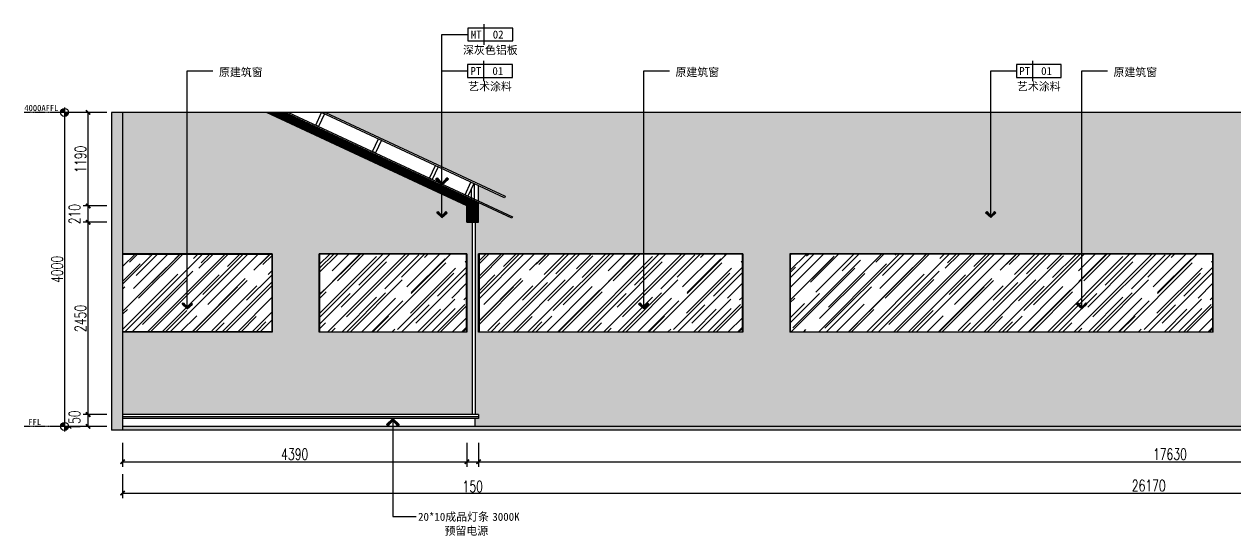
# Model space of a CAD drawing. Header units: millimetres. Extents: x 5625199 to 7433318, y -3316392 to -2552493.
# Drawn here: x 6099027 to 6114476, y -2677916 to -2671400 of the extents above; entities that cross this region are included whole.
import ezdxf
from ezdxf.enums import TextEntityAlignment as Align

# ---------------------------------------------------------------- set-up
doc = ezdxf.new("R2010")
doc.units = ezdxf.units.MM
doc.header["$PDMODE"] = 35
doc.header["$PDSIZE"] = -10
doc.linetypes.add('M-CENTER', pattern=[11.25, 7.5, -1.25, 1.25, -1.25])
for name, color, linetype in [('155', 155, 'Continuous'), ('DIM', 7, 'Continuous'), ('PL-天花', 30, 'Continuous'), ('PL-文字标注', 2, 'Continuous')]:
    doc.layers.add(name, color=color, linetype=linetype)
doc.styles.add('03.YBC-宋体2.5', font='', dxfattribs={"width": 0.8, "height": 2.5})
doc.styles.add('dop-S', font='')
doc.styles.add('XZC', font='SIMPLEX.SHX', dxfattribs={"width": 0.7, "bigfont": 'hztxt.shx'})
doc.styles.add('标注-尺寸', font='simplex.shx', dxfattribs={"width": 0.7})
doc.styles.get('03.YBC-宋体2.5').set_extended_font_data('SimSun')
doc.styles.get('dop-S').set_extended_font_data('SimSun')
doc.linetypes.add('LED_LINE', pattern='A,12.7,-5.08,["LED",XZC,S=2.54,R=0,X=-2.54,Y=-1.27],-6.35', length=24.13)
doc.dimstyles.new('90', dxfattribs={"dimscale": 0.9, "dimtxt": 150, "dimasz": 50, "dimexe": 120, "dimexo": 150, "dimgap": 30, "dimtad": 1, "dimdec": 0, "dimrnd": 5, "dimdsep": 46, "dimtxsty": '标注-尺寸', "dimblk": 'ARCHTICK', "dimcen": 0.2, "dimclrd": 8, "dimclre": 8, "dimclrt": 2, "dimadec": 0, "dimazin": 0, "dimtfac": 1, "dimtdec": 0, "dimtmove": 2, "dimatfit": 3, "dimldrblk": 'ccccc', "dimfxl": 300, "dimfxlon": 1, "dimtolj": 1, "dimtzin": 0, "dimarcsym": 0})
doc.dimstyles.new('副本 100', dxfattribs={"dimscale": 0.8, "dimtxt": 180, "dimasz": 70, "dimexe": 80, "dimexo": 100, "dimgap": 30, "dimtad": 1, "dimdec": 0, "dimrnd": 5, "dimdsep": 46, "dimtxsty": '标注-尺寸', "dimblk": 'ARCHTICK', "dimcen": 0.2, "dimdle": 5, "dimclrd": 8, "dimclre": 8, "dimclrt": 2, "dimadec": 0, "dimazin": 0, "dimtfac": 1, "dimtdec": 0, "dimtmove": 2, "dimatfit": 3, "dimldrblk": 'ccccc', "dimfxl": 300, "dimfxlon": 1, "dimtolj": 1, "dimtzin": 0, "dimarcsym": 0})
pattern_1 = [(0, (273595.86, -417279.7), (0, 203.2), [0, -203.2]), (0, (273597.9, -417350.83), (0, 203.2), [0, -203.2]), (0, (273604, -417241.1), (0, 203.2), [0, -203.2]), (338.1986, (273498.33, -417304.09), (609.60005548, -203.19998181), [21.8852496, -1072.3802784]), (216.8699, (273518.65, -417312.22), (609.5999833, 406.40002505), [10.16, -1005.84]), (130.6013, (273510.52, -417318.315), (1016.000085595, -1219.19980049), [18.734024, -1854.677317]), (206.5651, (273443.465, -417342.7), (-203.1998289, -203.2002661), [4.543755, -449.8252624]), (326.3099, (273439.4, -417344.73), (406.39991014, -203.20027117), [7.326579, -725.321587]), (108.4349, (273445.497, -417348.795), (-203.19967553, 406.4000883), [6.4257936, -636.149096]), (225, (273573.51, -417363.02), (-3e-14, -203.200063), [8.620963, -278.7471184]), (0, (273567.42, -417369.12), (203.2, 203.2), [12.192, -191.008]), (135, (273579.61, -417369.12), (-203.200065, 1e-14), [8.62096, -278.7471184]), (251.5651, (273549.13, -417232.97), (203.199675, 406.40009185), [6.425792, -636.149096]), (0, (273547.1, -417239.07), (203.2, 203.2), [10.16, -193.04]), (143.1301, (273557.257, -417239.067), (-609.5999833, 406.40002505), [10.16, -1005.84]), (213.6901, (273441.43, -417230.94), (406.3999075, 203.2002694), [7.326576, -725.321587]), (341.5651, (273435.337, -417235.003), (-406.40009185, 203.199675), [12.851584, -629.7233024]), (126.8699, (273447.53, -417239.067), (406.40002505, -609.5999833), [10.16, -1005.84]), (0, (273500.36, -417239.07), (0, 203.2), [0, -203.2]), (0, (273445.5, -417291.9), (0, 203.2), [0, -203.2]), (0, (273502.4, -417367.08), (0, 203.2), [0, -203.2]), (0, (273557.26, -417304.1), (0, 203.2), [0, -203.2]), (0, (273498.33, -417269.55), (0, 203.2), [0, -203.2]), (0, (273453.62, -417263.45), (0, 203.2), [0, -203.2]), (0, (273471.91, -417275.64), (0, 203.2), [0, -203.2]), (0, (273463.78, -417324.41), (0, 203.2), [0, -203.2]), (0, (273415.02, -417316.28), (0, 203.2), [0, -203.2]), (0, (273417.05, -417269.55), (0, 203.2), [0, -203.2]), (0, (273410.95, -417224.84), (0, 203.2), [0, -203.2]), (0, (273473.94, -417216.72), (0, 203.2), [0, -203.2]), (0, (273518.65, -417208.59), (0, 203.2), [0, -203.2]), (0, (273589.77, -417216.72), (0, 203.2), [0, -203.2]), (0, (273541, -417279.7), (0, 203.2), [0, -203.2]), (0, (273520.68, -417243.13), (0, 203.2), [0, -203.2]), (0, (273536.94, -417340.67), (0, 203.2), [0, -203.2]), (0, (273475.98, -417350.83), (0, 203.2), [0, -203.2]), (0, (273536.94, -417395.53), (0, 203.2), [0, -203.2]), (0, (273469.88, -417383.34), (0, 203.2), [0, -203.2]), (0, (273404.86, -417389.44), (0, 203.2), [0, -203.2]), (0, (273429.24, -417399.6), (0, 203.2), [0, -203.2]), (0, (273431.27, -417371.15), (0, 203.2), [0, -203.2]), (0, (273567.42, -417403.66), (0, 203.2), [0, -203.2]), (0, (273591.8, -417320.35), (0, 203.2), [0, -203.2]), (0, (273581.64, -417259.39), (0, 203.2), [0, -203.2]), (0, (273488.17, -417405.7), (0, 203.2), [0, -203.2])]

# ---------------------------------------------------------------- blocks, each defined once
blk = doc.blocks.new('_ArchTick')
at = {"color": 0, "linetype": 'ByBlock', "const_width": 0.4}
blk.add_lwpolyline([(-0.5, -0.5), (0.5, 0.5)], dxfattribs=at)
blk = doc.blocks.new('*D232')
at = {"layer": '155', "color": 8, "lineweight": -2, "ltscale": 500, "transparency": 16777216}
for p, q in [((6100281, -2676733), (6100281, -2677037)), ((6104671, -2676733), (6104671, -2677037)), ((6100277, -2676973), (6104675, -2676973))]:
    blk.add_line(p, q, dxfattribs=at)
at = {"layer": 'Defpoints', "color": 0, "transparency": 16777216}
for p in [(6104671, -2673923), (6100281, -2676573), (6104671, -2676973)]:
    blk.add_point(p, dxfattribs=at)
at = {"layer": '155', "color": 8, "linetype": 'ByBlock', "lineweight": -2, "transparency": 16777216, "xscale": 56, "yscale": 56, "zscale": 56, "rotation": 180}
blk.add_blockref('_ArchTick', (6100281, -2676973), dxfattribs=at)
at = {"layer": '155', "color": 8, "linetype": 'ByBlock', "lineweight": -2, "transparency": 16777216, "xscale": 56, "yscale": 56, "zscale": 56}
blk.add_blockref('_ArchTick', (6104671, -2676973), dxfattribs=at)
at = {"layer": '155', "color": 2, "ltscale": 500, "transparency": 16777216, "insert": (6102476, -2676877), "char_height": 144, "attachment_point": 5, "style": '标注-尺寸'}
blk.add_mtext('\\A1;4390', dxfattribs=at)
blk = doc.blocks.new('ccccc')
h = blk.add_hatch(color=44)
h.dxf.hatch_style = 1
h.paths.add_polyline_path([(-1.71, -1.12), (-1.35, -1.47), (0, 0), (-1.35, 1.47), (-1.71, 1.12), (-0.42, 0)])
at = {"color": 44}
for p, q in [((-0.42, 0), (-5.07, 0)), ((-1.35, 1.47), (-1.71, 1.12)), ((-1.71, 1.12), (-0.42, 0)), ((-1.71, -1.12), (-0.42, 0)), ((0, 0), (-1.35, 1.47)), ((0, 0), (-1.35, -1.47)), ((-1.35, -1.47), (-1.71, -1.12))]:
    blk.add_line(p, q, dxfattribs=at)
blk = doc.blocks.new('*D233')
at = {"layer": '155', "color": 8, "lineweight": -2, "ltscale": 500, "transparency": 16777216}
for p, q in [((6104671, -2676733), (6104671, -2677037)), ((6104821, -2676733), (6104821, -2677037)), ((6104667, -2676973), (6104825, -2676973))]:
    blk.add_line(p, q, dxfattribs=at)
at = {"layer": 'Defpoints', "color": 0, "transparency": 16777216}
for p in [(6104671, -2673923), (6104821, -2673923), (6104821, -2676973)]:
    blk.add_point(p, dxfattribs=at)
at = {"layer": '155', "color": 8, "linetype": 'ByBlock', "lineweight": -2, "transparency": 16777216, "xscale": 56, "yscale": 56, "zscale": 56, "rotation": 180}
blk.add_blockref('_ArchTick', (6104671, -2676973), dxfattribs=at)
at = {"layer": '155', "color": 8, "linetype": 'ByBlock', "lineweight": -2, "transparency": 16777216, "xscale": 56, "yscale": 56, "zscale": 56}
blk.add_blockref('_ArchTick', (6104821, -2676973), dxfattribs=at)
at = {"layer": '155', "color": 2, "ltscale": 500, "transparency": 16777216, "insert": (6104746, -2677289), "char_height": 144, "attachment_point": 5, "style": '标注-尺寸'}
blk.add_mtext('\\A1;150', dxfattribs=at)
blk = doc.blocks.new('*D234')
at = {"layer": '155', "color": 8, "lineweight": -2, "ltscale": 500, "transparency": 16777216}
for p, q in [((6104821, -2676733), (6104821, -2677037)), ((6122450, -2676733), (6122450, -2677037)), ((6104817, -2676973), (6122454, -2676973))]:
    blk.add_line(p, q, dxfattribs=at)
at = {"layer": 'Defpoints', "color": 0, "transparency": 16777216}
for p in [(6104821, -2673923), (6122450, -2676398), (6122450, -2676973)]:
    blk.add_point(p, dxfattribs=at)
at = {"layer": '155', "color": 8, "linetype": 'ByBlock', "lineweight": -2, "transparency": 16777216, "xscale": 56, "yscale": 56, "zscale": 56, "rotation": 180}
blk.add_blockref('_ArchTick', (6104821, -2676973), dxfattribs=at)
at = {"layer": '155', "color": 8, "linetype": 'ByBlock', "lineweight": -2, "transparency": 16777216, "xscale": 56, "yscale": 56, "zscale": 56}
blk.add_blockref('_ArchTick', (6122450, -2676973), dxfattribs=at)
at = {"layer": '155', "color": 2, "ltscale": 500, "transparency": 16777216, "insert": (6113636, -2676877), "char_height": 144, "attachment_point": 5, "style": '标注-尺寸'}
blk.add_mtext('\\A1;17630', dxfattribs=at)
blk = doc.blocks.new('*D368')
at = {"layer": '155', "color": 8, "lineweight": -2, "ltscale": 500, "transparency": 16777216}
for p, q in [((6100281, -2677133), (6100281, -2677437)), ((6126450, -2677133), (6126450, -2677437)), ((6100277, -2677373), (6126454, -2677373))]:
    blk.add_line(p, q, dxfattribs=at)
at = {"layer": 'Defpoints', "color": 0, "transparency": 16777216}
for p in [(6100281, -2676261), (6126450, -2676423), (6126450, -2677373)]:
    blk.add_point(p, dxfattribs=at)
at = {"layer": '155', "color": 8, "linetype": 'ByBlock', "lineweight": -2, "transparency": 16777216, "xscale": 56, "yscale": 56, "zscale": 56, "rotation": 180}
blk.add_blockref('_ArchTick', (6100281, -2677373), dxfattribs=at)
at = {"layer": '155', "color": 8, "linetype": 'ByBlock', "lineweight": -2, "transparency": 16777216, "xscale": 56, "yscale": 56, "zscale": 56}
blk.add_blockref('_ArchTick', (6126450, -2677373), dxfattribs=at)
at = {"layer": '155', "color": 2, "ltscale": 500, "transparency": 16777216, "insert": (6113366, -2677277), "char_height": 144, "attachment_point": 5, "style": '标注-尺寸'}
blk.add_mtext('\\A1;26170', dxfattribs=at)
blk = doc.blocks.new('子标高')
h = blk.add_hatch(color=256)
edge = h.paths.add_edge_path()
edge.add_arc((-600, 0), 51, 89.7288, 180.2712, ccw=False)
edge.add_line((-600, 51), (-600, 0))
edge.add_line((-600, 0), (-651, 0))
edge = h.paths.add_edge_path()
edge.add_arc((-600, 0), 51, -90.2712, 0.2712, ccw=False)
edge.add_line((-600, -51), (-600, 0))
edge.add_line((-600, 0), (-549, 0))
at = {"linetype": 'M-CENTER', "ltscale": 0.5}
blk.add_line((-710, 0), (-1114, 0), dxfattribs=at)
for p, q in [((-200, 0), (-710, 0)), ((-600, 64), (-600, -64))]:
    blk.add_line(p, q)
at = {"color": 5}
blk.add_circle((-600, 0), 51.2, dxfattribs=at)
at = {"style": 'dop-S'}
blk.add_attdef('标高', (-1232, 16), '', height=100, dxfattribs=at)
blk = doc.blocks.new('母标高')
h = blk.add_hatch(color=256)
edge = h.paths.add_edge_path()
edge.add_arc((-600, 0), 51, 89.7288, 180.2712, ccw=False)
edge.add_line((-600, 51), (-600, 0))
edge.add_line((-600, 0), (-651, 0))
edge = h.paths.add_edge_path()
edge.add_arc((-600, 0), 51, -90.2712, 0.2712, ccw=False)
edge.add_line((-600, -51), (-600, 0))
edge.add_line((-600, 0), (-549, 0))
at = {"linetype": 'M-CENTER', "ltscale": 0.5}
blk.add_line((-710, 0), (-1114, 0), dxfattribs=at)
for p, q in [((-200, 0), (-710, 0)), ((-600, 64), (-600, -64))]:
    blk.add_line(p, q)
at = {"color": 5}
blk.add_circle((-600, 0), 51.2, dxfattribs=at)
at = {"style": 'dop-S'}
blk.add_attdef('标高', (-1104, 16), '', height=100, dxfattribs=at)
blk = doc.blocks.new('*D447')
at = {"layer": '155', "color": 8, "lineweight": -2, "ltscale": 500, "transparency": 16777216}
for p, q in [((6100081, -2676373), (6099777, -2676373)), ((6099841, -2676527), (6099841, -2676369)), ((6100081, -2676523), (6099777, -2676523))]:
    blk.add_line(p, q, dxfattribs=at)
at = {"layer": 'Defpoints', "color": 0, "transparency": 16777216}
for p in [(6099841, -2676373), (6100490, -2676373), (6100490, -2676523)]:
    blk.add_point(p, dxfattribs=at)
at = {"layer": '155', "color": 8, "linetype": 'ByBlock', "lineweight": -2, "transparency": 16777216, "xscale": 56, "yscale": 56, "zscale": 56}
for p, rotation in [((6099841, -2676373), 90), ((6099841, -2676523), 270)]:
    blk.add_blockref('_ArchTick', p, dxfattribs=dict(at, rotation=rotation))
at = {"layer": '155', "color": 2, "ltscale": 500, "transparency": 16777216, "insert": (6099669, -2676448), "char_height": 144, "attachment_point": 5, "rotation": 90, "style": '标注-尺寸'}
blk.add_mtext('\\A1;150', dxfattribs=at)
blk = doc.blocks.new('*D448')
at = {"layer": '155', "color": 8, "lineweight": -2, "ltscale": 500, "transparency": 16777216}
for p, q in [((6100081, -2673923), (6099777, -2673923)), ((6099841, -2676377), (6099841, -2673919)), ((6100081, -2676373), (6099777, -2676373))]:
    blk.add_line(p, q, dxfattribs=at)
at = {"layer": 'Defpoints', "color": 0, "transparency": 16777216}
for p in [(6099841, -2673923), (6104671, -2673923), (6100490, -2676373)]:
    blk.add_point(p, dxfattribs=at)
at = {"layer": '155', "color": 8, "linetype": 'ByBlock', "lineweight": -2, "transparency": 16777216, "xscale": 56, "yscale": 56, "zscale": 56}
for p, rotation in [((6099841, -2673923), 90), ((6099841, -2676373), 270)]:
    blk.add_blockref('_ArchTick', p, dxfattribs=dict(at, rotation=rotation))
at = {"layer": '155', "color": 2, "ltscale": 500, "transparency": 16777216, "insert": (6099745, -2675148), "char_height": 144, "attachment_point": 5, "rotation": 90, "style": '标注-尺寸'}
blk.add_mtext('\\A1;2450', dxfattribs=at)
blk = doc.blocks.new('*D449')
at = {"layer": '155', "color": 8, "lineweight": -2, "ltscale": 500, "transparency": 16777216}
for p, q in [((6100081, -2673715), (6099777, -2673715)), ((6099841, -2673927), (6099841, -2673711)), ((6100081, -2673923), (6099777, -2673923))]:
    blk.add_line(p, q, dxfattribs=at)
at = {"layer": 'Defpoints', "color": 0, "transparency": 16777216}
for p in [(6099841, -2673715), (6104671, -2673715), (6104671, -2673923)]:
    blk.add_point(p, dxfattribs=at)
at = {"layer": '155', "color": 8, "linetype": 'ByBlock', "lineweight": -2, "transparency": 16777216, "xscale": 56, "yscale": 56, "zscale": 56}
for p, rotation in [((6099841, -2673715), 90), ((6099841, -2673923), 270)]:
    blk.add_blockref('_ArchTick', p, dxfattribs=dict(at, rotation=rotation))
at = {"layer": '155', "color": 2, "ltscale": 500, "transparency": 16777216, "insert": (6099669, -2673819), "char_height": 144, "attachment_point": 5, "rotation": 90, "style": '标注-尺寸'}
blk.add_mtext('\\A1;210', dxfattribs=at)
blk = doc.blocks.new('*D450')
at = {"layer": '155', "color": 8, "lineweight": -2, "ltscale": 500, "transparency": 16777216}
for p, q in [((6100081, -2672523), (6099777, -2672523)), ((6099841, -2673719), (6099841, -2672519)), ((6100081, -2673715), (6099777, -2673715))]:
    blk.add_line(p, q, dxfattribs=at)
at = {"layer": 'Defpoints', "color": 0, "transparency": 16777216}
for p in [(6099841, -2672523), (6101428, -2672523), (6104671, -2673715)]:
    blk.add_point(p, dxfattribs=at)
at = {"layer": '155', "color": 8, "linetype": 'ByBlock', "lineweight": -2, "transparency": 16777216, "xscale": 56, "yscale": 56, "zscale": 56}
for p, rotation in [((6099841, -2672523), 90), ((6099841, -2673715), 270)]:
    blk.add_blockref('_ArchTick', p, dxfattribs=dict(at, rotation=rotation))
at = {"layer": '155', "color": 2, "ltscale": 500, "transparency": 16777216, "insert": (6099745, -2673119), "char_height": 144, "attachment_point": 5, "rotation": 90, "style": '标注-尺寸'}
blk.add_mtext('\\A1;1190', dxfattribs=at)
blk = doc.blocks.new('*D451')
at = {"layer": '155', "color": 8, "lineweight": -2, "ltscale": 500, "transparency": 16777216}
for p, q in [((6099781, -2672523), (6099477, -2672523)), ((6099541, -2672519), (6099541, -2676527)), ((6099781, -2676523), (6099477, -2676523))]:
    blk.add_line(p, q, dxfattribs=at)
at = {"layer": 'Defpoints', "color": 0, "transparency": 16777216}
for p in [(6101428, -2672523), (6099541, -2676523), (6100381, -2676523)]:
    blk.add_point(p, dxfattribs=at)
at = {"layer": '155', "color": 8, "linetype": 'ByBlock', "lineweight": -2, "transparency": 16777216, "xscale": 56, "yscale": 56, "zscale": 56}
for p, rotation in [((6099541, -2672523), 90), ((6099541, -2676523), 270)]:
    blk.add_blockref('_ArchTick', p, dxfattribs=dict(at, rotation=rotation))
at = {"layer": '155', "color": 2, "ltscale": 500, "transparency": 16777216, "insert": (6099445, -2674523), "char_height": 144, "attachment_point": 5, "rotation": 90, "style": '标注-尺寸'}
blk.add_mtext('\\A1;4000', dxfattribs=at)
blk = doc.blocks.new('*U611')
at = {"color": 50}
blk.add_line((-9, 3.2), (-9, -3.2), dxfattribs=at)
at = {"color": 150}
blk.add_lwpolyline([(-14, 2), (-14, -2), (0, -2), (0, 2)], close=True, dxfattribs=at)
at = {"color": 50, "style": '03.YBC-宋体2.5', "flags": 8}
for tag, p in [('PT', (-11.41, -0.02)), ('01', (-4.56, -0.02)), ('材料名称', (-7, -4.85))]:
    blk.add_attdef(tag, text='', height=2.5, dxfattribs=at).set_placement(p, align=Align.MIDDLE_CENTER)
blk = doc.blocks.new('*U604')
at = {"color": 50}
blk.add_line((-9, 3.2), (-9, -3.2), dxfattribs=at)
at = {"color": 150}
blk.add_lwpolyline([(-14, 2), (-14, -2), (0, -2), (0, 2)], close=True, dxfattribs=at)
at = {"color": 50, "style": '03.YBC-宋体2.5', "flags": 8}
for tag, p in [('PT', (-11.41, -0.02)), ('01', (-4.56, -0.02)), ('材料名称', (-7, -4.85))]:
    blk.add_attdef(tag, text='', height=2.5, dxfattribs=at).set_placement(p, align=Align.MIDDLE_CENTER)

msp = doc.modelspace()

# ---------------------------------------------------------------- hatches: boundary and pattern name
at = {"layer": '155', "ltscale": 500}
h = msp.add_hatch(dxfattribs=at)
h.set_pattern_fill('钢筋混凝土', color=250, scale=3)
h.set_pattern_definition([(45, (325640.459, -417409.755), (-5.303300859, 5.303300859), []), (50, (325640.46, -417409.755), (21.51780548, -1.88256405), [2.25, -24.75]), (355, (325640.46, -417409.755), (-4.16254001, 22.56576401), [1.8, -19.8]), (100.4514, (325642.252, -417409.912), (17.35528145, 20.68318626), [1.9122057, -21.03426336]), (46.1842, (325640.46, -417403.755), (32.01723146, -4.96557043), [3.375, -37.125]), (96.6356, (325643.127, -417404.17), (28.03988117, 29.22353613), [2.86830864, -31.55139]), (351.1842, (325640.46, -417403.755), (28.03985835, 29.22355803), [2.7, -29.7]), (21, (325643.46, -417405.255), (17.907211564, -12.07856672), [2.25, -24.75]), (326, (325643.46, -417405.255), (7.29945996, 21.75450135), [1.8, -19.8]), (71.4514, (325644.952, -417406.262), (25.20667886, 9.6759149), [1.9122057, -21.03426336]), (37.5, (325640.459, -417409.755), (0.3647956595, 9.986815615), [0, -19.56, 0, -20.1, 0, -19.875]), (7.5, (325640.459, -417409.755), (7.892086123, 11.832351356), [0, -11.46, 0, -19.11, 0, -7.575]), (327.5, (325633.769, -417409.755), (16.014673085, -0.676646152), [0, -7.5, 0, -23.4, 0, -31.05]), (317.5, (325630.769, -417409.755), (17.49558508, 3.00314947), [0, -9.75, 0, -15.54, 0, -22.05])])
h.paths.add_polyline_path([(6100140.76, -2672522.72), (6100140.76, -2676572.72), (6100280.87, -2676572.72), (6100280.87, -2672522.72)])
h = msp.add_hatch(dxfattribs=at)
h.set_pattern_fill('CONC', color=250, scale=8)
h.set_pattern_definition([(0, (273595.86, -417279.7), (0, 203.2), [0, -203.2]), (0, (273597.9, -417350.83), (0, 203.2), [0, -203.2]), (0, (273604, -417241.1), (0, 203.2), [0, -203.2]), (338.1986, (273498.33, -417304.09), (609.60005548, -203.19998181), [21.8852496, -1072.3802784]), (216.8699, (273518.65, -417312.22), (609.5999833, 406.40002505), [10.16, -1005.84]), (130.6013, (273510.52, -417318.315), (1016.000085595, -1219.19980049), [18.734024, -1854.677317]), (206.5651, (273443.465, -417342.7), (-203.1998289, -203.2002661), [4.543755, -449.8252624]), (326.3099, (273439.4, -417344.73), (406.39991014, -203.20027117), [7.326579, -725.321587]), (108.4349, (273445.497, -417348.795), (-203.19967553, 406.4000883), [6.4257936, -636.149096]), (225, (273573.51, -417363.02), (-3e-14, -203.200063), [8.620963, -278.7471184]), (0, (273567.42, -417369.12), (203.2, 203.2), [12.192, -191.008]), (135, (273579.61, -417369.12), (-203.200065, 1e-14), [8.62096, -278.7471184]), (251.5651, (273549.13, -417232.97), (203.199675, 406.40009185), [6.425792, -636.149096]), (0, (273547.1, -417239.07), (203.2, 203.2), [10.16, -193.04]), (143.1301, (273557.257, -417239.067), (-609.5999833, 406.40002505), [10.16, -1005.84]), (213.6901, (273441.43, -417230.94), (406.3999075, 203.2002694), [7.326576, -725.321587]), (341.5651, (273435.337, -417235.003), (-406.40009185, 203.199675), [12.851584, -629.7233024]), (126.8699, (273447.53, -417239.067), (406.40002505, -609.5999833), [10.16, -1005.84]), (0, (273500.36, -417239.07), (0, 203.2), [0, -203.2]), (0, (273445.5, -417291.9), (0, 203.2), [0, -203.2]), (0, (273502.4, -417367.08), (0, 203.2), [0, -203.2]), (0, (273557.26, -417304.1), (0, 203.2), [0, -203.2]), (0, (273498.33, -417269.55), (0, 203.2), [0, -203.2]), (0, (273453.62, -417263.45), (0, 203.2), [0, -203.2]), (0, (273471.91, -417275.64), (0, 203.2), [0, -203.2]), (0, (273463.78, -417324.41), (0, 203.2), [0, -203.2]), (0, (273415.02, -417316.28), (0, 203.2), [0, -203.2]), (0, (273417.05, -417269.55), (0, 203.2), [0, -203.2]), (0, (273410.95, -417224.84), (0, 203.2), [0, -203.2]), (0, (273473.94, -417216.72), (0, 203.2), [0, -203.2]), (0, (273518.65, -417208.59), (0, 203.2), [0, -203.2]), (0, (273589.77, -417216.72), (0, 203.2), [0, -203.2]), (0, (273541, -417279.7), (0, 203.2), [0, -203.2]), (0, (273520.68, -417243.13), (0, 203.2), [0, -203.2]), (0, (273536.94, -417340.67), (0, 203.2), [0, -203.2]), (0, (273475.98, -417350.83), (0, 203.2), [0, -203.2]), (0, (273536.94, -417395.53), (0, 203.2), [0, -203.2]), (0, (273469.88, -417383.34), (0, 203.2), [0, -203.2]), (0, (273404.86, -417389.44), (0, 203.2), [0, -203.2]), (0, (273429.24, -417399.6), (0, 203.2), [0, -203.2]), (0, (273431.27, -417371.15), (0, 203.2), [0, -203.2]), (0, (273567.42, -417403.66), (0, 203.2), [0, -203.2]), (0, (273591.8, -417320.35), (0, 203.2), [0, -203.2]), (0, (273581.64, -417259.39), (0, 203.2), [0, -203.2]), (0, (273488.17, -417405.7), (0, 203.2), [0, -203.2])])
h.paths.add_polyline_path([(6104670.9, -2673922.72), (6104670.9, -2673714.67), (6102114.76, -2672522.72), (6100280.87, -2672522.72), (6100280.87, -2674322.72), (6102188.78, -2674322.72), (6102188.78, -2675322.72), (6100280.87, -2675322.72), (6100280.87, -2676372.72), (6104740.9, -2676372.72), (6104740.9, -2673922.72)])
h.paths.add_polyline_path([(6104670.9, -2674322.72), (6104670.9, -2675322.72), (6102788.78, -2675322.72), (6102788.78, -2674322.72)], flags=16)
h.paths.add_polyline_path([(6102793.78, -2675317.72), (6102793.78, -2674327.72), (6104665.9, -2674327.72), (6104665.9, -2675317.72)], flags=0)
h = msp.add_hatch(dxfattribs=at)
h.set_pattern_fill('ANSI31', color=250, scale=3)
h.set_pattern_definition([(45, (273402.825, -417409.755), (-6.735192091, 6.735192091), [])])
h.paths.add_polyline_path([(6102351.38, -2672522.72), (6102114.76, -2672522.72), (6104670.9, -2673714.67), (6104670.9, -2673922.72), (6104740.9, -2673922.72), (6104780.9, -2673922.72), (6104820.9, -2673922.72), (6104820.9, -2673674.27)])
h = msp.add_hatch(dxfattribs=at)
h.set_pattern_fill('CONC', color=250, scale=8)
h.set_pattern_definition(pattern_1)
h.paths.add_polyline_path([(6122122.19, -2673609.14), (6122113.74, -2673591.02), (6124404.71, -2672522.72), (6102866.47, -2672522.72), (6105157.44, -2673591.02), (6105148.99, -2673609.14), (6104820.9, -2673456.15), (6104820.9, -2673652.21), (6105250.9, -2673852.72), (6105242.44, -2673870.85), (6104820.9, -2673674.27), (6104820.9, -2673922.72), (6104780.9, -2673922.72), (6104780.9, -2676372.72), (6104820.9, -2676372.72), (6104820.9, -2676422.72), (6104770.9, -2676422.72), (6104770.9, -2676522.72), (6122500.29, -2676522.72), (6122500.29, -2676422.72), (6122450.29, -2676422.72), (6122450.29, -2676372.72), (6122490.29, -2676372.72), (6122490.29, -2673922.72), (6122450.29, -2673922.72), (6122450.29, -2673674.27), (6122028.74, -2673870.85), (6122020.29, -2673852.72), (6122450.29, -2673652.21), (6122450.29, -2673456.15)])
h.paths.add_polyline_path([(6120788.78, -2675322.72), (6120788.78, -2674322.72), (6121850.28, -2674322.72), (6121850.28, -2675322.72)], flags=16)
h.paths.add_polyline_path([(6120188.78, -2675322.72), (6114788.78, -2675322.72), (6114788.78, -2675317.72), (6114788.78, -2674327.72), (6114788.78, -2674322.72), (6120183.78, -2674322.72), (6120188.78, -2674322.72), (6120188.78, -2675317.72)], flags=16)
h.paths.add_polyline_path([(6108188.78, -2674322.72), (6108188.78, -2675317.72), (6108188.78, -2675322.72), (6104820.9, -2675322.72), (6104820.9, -2675317.72), (6104820.9, -2674327.72), (6104820.9, -2674322.72), (6108183.78, -2674322.72)], flags=16)
h.paths.add_polyline_path([(6108788.78, -2674327.72), (6108788.78, -2674322.72), (6114183.78, -2674322.72), (6114188.78, -2674322.72), (6114188.78, -2675317.72), (6114188.78, -2675322.72), (6108788.78, -2675322.72), (6108788.78, -2675317.72)], flags=16)
h = msp.add_hatch(dxfattribs=at)
h.set_pattern_fill('AR-RROOF', color=250, scale=8, angle=45)
h.set_pattern_definition([(45, (273402.82, -417409.76), (172.4209175, 459.7891134), [3048, -406.4, 1016, -203.2]), (45, (273522.08, -417146.8), (-334.783948, 47.415752), [609.6, -67.056, 1219.2, -152.4]), (45, (273352.54, -417215.78), (650.8889637, 843.425655), [1625.6, -284.48, 812.8, -203.2])])
h.paths.add_polyline_path([(6100285.87, -2674327.72), (6100285.87, -2675317.72), (6102183.78, -2675317.72), (6102183.78, -2674327.72)])
h = msp.add_hatch(dxfattribs=at)
h.set_pattern_fill('CONC', color=250, scale=8)
h.set_pattern_definition(pattern_1)
h.paths.add_polyline_path([(6102793.78, -2675317.72), (6102793.78, -2674327.72), (6104665.9, -2674327.72), (6104665.9, -2675317.72)], flags=16)
h.paths.add_polyline_path([(6102788.78, -2674322.72), (6104670.9, -2674322.72), (6104670.9, -2675322.72), (6102788.78, -2675322.72)], flags=16)
h = msp.add_hatch(dxfattribs=at)
h.set_pattern_fill('AR-RROOF', color=250, scale=8, angle=45)
h.set_pattern_definition([(45, (273402.82, -417409.76), (172.4209175, 459.7891134), [3048, -406.4, 1016, -203.2]), (45, (273522.08, -417146.8), (-334.783948, 47.415752), [609.6, -67.056, 1219.2, -152.4]), (45, (273352.54, -417215.78), (650.8889637, 843.425655), [1625.6, -284.48, 812.8, -203.2])])
h.paths.add_polyline_path([(6104665.9, -2675317.72), (6104665.9, -2674327.72), (6102793.78, -2674327.72), (6102793.78, -2675317.72)])
h = msp.add_hatch(dxfattribs=at)
h.set_pattern_fill('AR-RROOF', color=250, scale=8, angle=45)
h.set_pattern_definition([(45, (276920.7, -417409.76), (172.4209175, 459.7891134), [3048, -406.4, 1016, -203.2]), (45, (277039.96, -417146.8), (-334.783948, 47.415752), [609.6, -67.056, 1219.2, -152.4]), (45, (276870.42, -417215.78), (650.8889637, 843.425655), [1625.6, -284.48, 812.8, -203.2])])
h.paths.add_polyline_path([(6108183.78, -2675317.72), (6108183.78, -2674327.72), (6104825.9, -2674327.72), (6104825.9, -2675317.72)])
h = msp.add_hatch(dxfattribs=at)
h.set_pattern_fill('AR-RROOF', color=250, scale=8, angle=45)
h.set_pattern_definition([(45, (282920.7, -417409.76), (172.4209175, 459.7891134), [3048, -406.4, 1016, -203.2]), (45, (283039.96, -417146.8), (-334.783948, 47.415752), [609.6, -67.056, 1219.2, -152.4]), (45, (282870.42, -417215.78), (650.8889637, 843.425655), [1625.6, -284.48, 812.8, -203.2])])
h.paths.add_polyline_path([(6114183.78, -2675317.72), (6114183.78, -2674327.72), (6108793.78, -2674327.72), (6108793.78, -2675317.72)])
h = msp.add_hatch(color=250, dxfattribs=at)
h.dxf.hatch_style = 1
h.paths.add_polyline_path([(6126450.45, -2676572.72), (6126450.45, -2676522.72), (6100280.87, -2676522.72), (6100280.87, -2676572.72)])

# ---------------------------------------------------------------- linework, layer by layer
at = {"layer": '155', "color": 0, "ltscale": 500}
for p, q in [((6100140.76, -2672522.72), (6100140.76, -2676572.72)), ((6126590.46, -2672522.72), (6100140.76, -2672522.72)), ((6100280.87, -2672522.72), (6100280.87, -2676572.72)), ((6126590.46, -2676572.72), (6100140.76, -2676572.72)), ((6126450.45, -2676522.72), (6100280.87, -2676522.72))]:
    msp.add_line(p, q, dxfattribs=at)
at = {"layer": '155', "color": 5, "ltscale": 500}
for p, q in [((6104670.9, -2673714.67), (6102114.76, -2672522.72)), ((6104820.9, -2673652.21), (6104820.9, -2673456.15)), ((6104670.9, -2673922.72), (6104670.9, -2673714.67)), ((6104820.9, -2673922.72), (6104820.9, -2673674.27)), ((6104670.9, -2673922.72), (6104820.9, -2673922.72))]:
    msp.add_line(p, q, dxfattribs=at)
at = {"layer": '155', "ltscale": 500}
for p, q in [((6105242.44, -2673870.85), (6102351.38, -2672522.72)), ((6102398.7, -2672522.72), (6105250.9, -2673852.72)), ((6105250.9, -2673852.72), (6105242.44, -2673870.85)), ((6104780.9, -2673922.72), (6104740.9, -2673922.72)), ((6104740.9, -2676372.72), (6104740.9, -2673922.72)), ((6104780.9, -2676372.72), (6104780.9, -2673922.72))]:
    msp.add_line(p, q, dxfattribs=at)
at = {"layer": '155', "color": 250, "ltscale": 500}
for p, q in [((6104725.93, -2673497.36), (6104725.93, -2673639.76)), ((6104765.93, -2673430.5), (6104765.93, -2673648.63))]:
    msp.add_line(p, q, dxfattribs=at)
at = {"layer": '155', "color": 4, "ltscale": 500}
for p, q in [((6102188.78, -2674322.72), (6100280.87, -2674322.72)), ((6102188.78, -2674322.72), (6102188.78, -2675322.72)), ((6104670.9, -2674322.72), (6102788.78, -2674322.72)), ((6102788.78, -2675322.72), (6102788.78, -2674322.72)), ((6104670.9, -2674322.72), (6104670.9, -2675322.72)), ((6108188.78, -2674322.72), (6104820.9, -2674322.72)), ((6104820.9, -2675322.72), (6104820.9, -2674322.72)), ((6108188.78, -2674322.72), (6108188.78, -2675322.72)), ((6114188.78, -2674322.72), (6108788.78, -2674322.72)), ((6108788.78, -2674322.72), (6108788.78, -2675322.72)), ((6114188.78, -2675322.72), (6114188.78, -2674322.72)), ((6102188.78, -2675322.72), (6100280.87, -2675322.72)), ((6104670.9, -2675322.72), (6102788.78, -2675322.72)), ((6108188.78, -2675322.72), (6104820.9, -2675322.72)), ((6114188.78, -2675322.72), (6108788.78, -2675322.72))]:
    msp.add_line(p, q, dxfattribs=at)
at = {"layer": '155', "color": 3, "ltscale": 500}
for p, q in [((6104820.9, -2676372.72), (6100280.87, -2676372.72)), ((6104820.9, -2676422.72), (6100280.87, -2676422.72)), ((6104770.9, -2676422.72), (6104770.9, -2676522.72)), ((6104820.9, -2676372.72), (6104820.9, -2676422.72))]:
    msp.add_line(p, q, dxfattribs=at)
at = {"layer": '155', "ltscale": 500}
for points in [[(6102429.51, -2672603.27), (6102393.26, -2672586.37), (6102410.16, -2672550.11), (6102446.41, -2672567.02)], [(6104749.03, -2673684.88), (6104712.78, -2673667.97), (6104729.68, -2673631.72), (6104765.93, -2673648.63)]]:
    msp.add_lwpolyline(points, close=True, dxfattribs=at)
at = {"layer": '155', "color": 250, "ltscale": 500}
for points in [[(6102780.35, -2672700.66), (6102744.09, -2672683.76), (6102819.19, -2672522.72), (6102855.44, -2672539.62)], [(6103505.39, -2673038.76), (6103469.14, -2673021.85), (6103544.23, -2672860.81), (6103580.49, -2672877.72)], [(6104230.44, -2673376.85), (6104194.19, -2673359.95), (6104269.28, -2673198.91), (6104305.53, -2673215.81)], [(6104683.59, -2673588.16), (6104647.34, -2673571.26), (6104722.43, -2673410.22), (6104758.69, -2673427.12)]]:
    msp.add_lwpolyline(points, close=True, dxfattribs=at)
at = {"layer": '155', "ltscale": 500}
msp.add_lwpolyline([(6102866.47, -2672522.72), (6105157.44, -2673591.02), (6105148.99, -2673609.14), (6102819.15, -2672522.72)], dxfattribs=at)
at = {"layer": '155', "color": 8, "ltscale": 500}
for points in [[(6100285.87, -2674327.72), (6102183.78, -2674327.72), (6102183.78, -2675317.72), (6100285.87, -2675317.72)], [(6102793.78, -2675317.72), (6104665.9, -2675317.72), (6104665.9, -2674327.72), (6102793.78, -2674327.72)], [(6104825.9, -2675317.72), (6108183.78, -2675317.72), (6108183.78, -2674327.72), (6104825.9, -2674327.72)], [(6108793.78, -2675317.72), (6114183.78, -2675317.72), (6114183.78, -2674327.72), (6108793.78, -2674327.72)]]:
    msp.add_lwpolyline(points, close=True, dxfattribs=at)
at = {"layer": 'PL-天花', "color": 2, "linetype": 'LED_LINE', "ltscale": 0.3}
msp.add_line((6104820.9, -2676402.72), (6100280.87, -2676402.72), dxfattribs=at)

# ---------------------------------------------------------------- block references
ref = msp.add_blockref('*U611', (6105256.58, -2671530.29), dxfattribs=dict(xscale=40.82399999999999, yscale=40.82399999999999, zscale=40.82399999999999))
ref.add_attrib('材料名称', '深灰色铝板', dxfattribs={"color": 50, "height": 102.06, "style": '03.YBC-宋体2.5'}).set_placement((6104970.81, -2671728.49), align=Align.MIDDLE_CENTER)
ref.add_attrib('01', '02', dxfattribs={"color": 50, "height": 102.06, "style": '03.YBC-宋体2.5'}).set_placement((6105070.4, -2671530.98), align=Align.MIDDLE_CENTER)
ref.add_attrib('PT', 'MT', dxfattribs={"color": 50, "height": 102.06, "style": '03.YBC-宋体2.5'}).set_placement((6104790.69, -2671530.98), align=Align.MIDDLE_CENTER)
ref = msp.add_blockref('*U604', (6105252, -2671994.99), dxfattribs=dict(xscale=40.82399999999999, yscale=40.82399999999999, zscale=40.82399999999999))
ref.add_attrib('材料名称', '艺术涂料', dxfattribs={"color": 50, "height": 102.06, "style": '03.YBC-宋体2.5'}).set_placement((6104966.23, -2672193.19), align=Align.MIDDLE_CENTER)
ref.add_attrib('01', '01', dxfattribs={"color": 50, "height": 102.06, "style": '03.YBC-宋体2.5'}).set_placement((6105065.81, -2671995.68), align=Align.MIDDLE_CENTER)
ref.add_attrib('PT', 'PT', dxfattribs={"color": 50, "height": 102.06, "style": '03.YBC-宋体2.5'}).set_placement((6104786.11, -2671995.68), align=Align.MIDDLE_CENTER)
ref = msp.add_blockref('*U604', (6112249.28, -2671994.99), dxfattribs=dict(xscale=40.82399999999999, yscale=40.82399999999999, zscale=40.82399999999999))
ref.add_attrib('材料名称', '艺术涂料', dxfattribs={"color": 50, "height": 102.06, "style": '03.YBC-宋体2.5'}).set_placement((6111963.52, -2672193.19), align=Align.MIDDLE_CENTER)
ref.add_attrib('01', '01', dxfattribs={"color": 50, "height": 102.06, "style": '03.YBC-宋体2.5'}).set_placement((6112063.1, -2671995.68), align=Align.MIDDLE_CENTER)
ref.add_attrib('PT', 'PT', dxfattribs={"color": 50, "height": 102.06, "style": '03.YBC-宋体2.5'}).set_placement((6111783.4, -2671995.68), align=Align.MIDDLE_CENTER)
at = {"layer": 'PL-文字标注', "color": 4, "linetype": 'M-CENTER'}
ref = msp.add_blockref('子标高', (6100140.76, -2672522.72), dxfattribs=at)
ref.add_attrib('标高', '4000AFFL', (6099027.86, -2672506.73), dxfattribs={"layer": '0', "height": 80, "style": 'dop-S'})
ref = msp.add_blockref('母标高', (6100140.76, -2676522.72), dxfattribs=at)
ref.add_attrib('标高', 'FFL', (6099079.05, -2676506.73), dxfattribs={"layer": '0', "height": 80, "style": 'dop-S'})

# ---------------------------------------------------------------- texts
at = {"color": 50, "style": '03.YBC-宋体2.5', "flags": 8}
for tag, p in [('原建筑窗', (6101788.49, -2672010.79)), ('原建筑窗', (6107608.83, -2672010.79)), ('原建筑窗', (6113194.31, -2672010.79)), ('20*10成品灯条', (6104500.64, -2677674.8)), ('3000K', (6105169.55, -2677675.07)), ('预留电源', (6104664.39, -2677854.01))]:
    msp.add_attdef(tag, text='材料名称', height=102.06, dxfattribs=at).set_placement(p, align=Align.MIDDLE_CENTER)

# ---------------------------------------------------------------- dimensions: what is measured, and where the dimension line sits
at = {"layer": '155', "ltscale": 500}
for base, p1, p2, picture, middle in [((6099540.76, -2676522.72), (6101428.4, -2672522.72), (6100380.87, -2676522.72), '*D451', (6099444.76, -2674522.72)), ((6099840.76, -2672522.72), (6104670.9, -2673714.67), (6101428.4, -2672522.72), '*D450', (6099744.76, -2673118.69)), ((6099840.76, -2673714.67), (6104670.9, -2673922.72), (6104670.9, -2673714.67), '*D449', (6099668.76, -2673818.69)), ((6099840.76, -2673922.72), (6100489.62, -2676372.72), (6104670.9, -2673922.72), '*D448', (6099744.76, -2675147.72)), ((6099840.76, -2676372.72), (6100489.62, -2676522.72), (6100489.62, -2676372.72), '*D447', (6099668.76, -2676447.72))]:
    dim = msp.add_linear_dim(base=base, p1=p1, p2=p2, angle=90, dimstyle='副本 100', dxfattribs=at)
    dim.commit()
    dim.dimension.update_dxf_attribs({"geometry": picture, "text_midpoint": middle})
for base, p1, p2, picture, middle in [((6104670.9, -2676972.72), (6100280.87, -2676572.72), (6104670.9, -2673922.72), '*D232', (6102475.88, -2676876.72)), ((6104820.9, -2676972.72), (6104670.9, -2673922.72), (6104820.9, -2673922.72), '*D233', (6104745.9, -2677288.72)), ((6122450.29, -2676972.72), (6104820.9, -2673922.72), (6122450.29, -2676397.72), '*D234', (6113635.59, -2676876.72)), ((6126450.45, -2677372.72), (6100280.87, -2676260.55), (6126450.45, -2676422.72), '*D368', (6113365.66, -2677276.72))]:
    dim = msp.add_linear_dim(base=base, p1=p1, p2=p2, dimstyle='副本 100', dxfattribs=at)
    dim.commit()
    dim.dimension.update_dxf_attribs({"geometry": picture, "text_midpoint": middle})

# ---------------------------------------------------------------- leaders
for points in [[(6104353.25, -2673450.93), (6104353.25, -2671528.21), (6104677.89, -2671528.21)], [(6103726.61, -2676422.72), (6103726.61, -2677672.45), (6104023.3, -2677672.45)]]:
    msp.add_leader(points, dimstyle='副本 100', override={"dimgap": 30, "dimtad": 0}, dxfattribs=at)
at = {"layer": 'DIM'}
for points in [[(6101105.47, -2675026.92), (6101105.47, -2671994.99), (6101432.69, -2671994.99)], [(6104353.25, -2673863.12), (6104353.25, -2671994.99), (6104680.46, -2671994.99)], [(6106925.81, -2675026.92), (6106925.81, -2671994.99), (6107253.02, -2671994.99)], [(6111350.53, -2673863.12), (6111350.53, -2671994.99), (6111677.75, -2671994.99)], [(6112511.29, -2675026.92), (6112511.29, -2671994.99), (6112838.51, -2671994.99)]]:
    msp.add_leader(points, dimstyle='90', dxfattribs=at)

doc.saveas('drawing.dxf')
